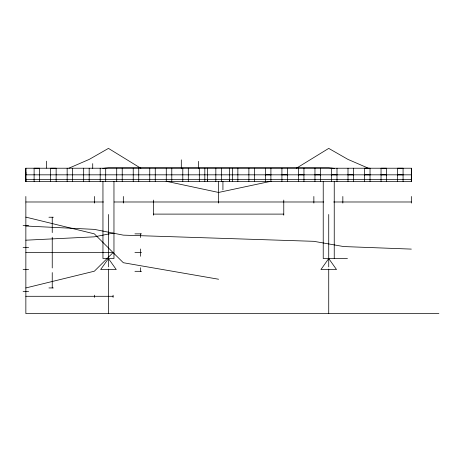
<?xml version="1.0" encoding="UTF-8"?>
<svg xmlns="http://www.w3.org/2000/svg" width="462" height="462" viewBox="0 0 462 462"><rect width="100%" height="100%" fill="white"/><g stroke="black" fill="none" stroke-linecap="round" stroke-linejoin="round"><path stroke-width="0.69" d="M25.855 172.182L25.849 181.433L411.33 181.445L411.336 172.193M25.849 178.788L25.849 181.433L25.849 168.22L411.336 168.226L411.336 174.832L25.855 174.827L25.855 168.22M34.107 181.439L34.113 168.226L39.622 168.226L39.616 181.439M50.629 181.439L50.635 168.226L56.139 168.226L56.139 181.439M67.152 181.439L67.157 168.226M72.655 181.439L72.661 168.226M83.674 181.439L83.674 168.226M89.178 181.439L89.183 168.226M100.19 181.439L100.196 168.226M105.7 181.439L105.706 168.226M116.713 181.439L116.719 168.226M122.222 181.439L122.222 168.226M133.235 181.439L133.235 168.226M138.739 181.439L138.744 168.226M149.752 181.439L149.757 168.226M155.261 181.439L155.267 168.226M166.274 181.439L166.28 168.226M171.783 181.439L171.783 168.226M182.796 181.439L182.802 168.226M188.3 181.439L188.305 168.226M199.318 181.439L199.318 168.226M204.822 181.439L204.828 168.226M207.582 168.22L207.577 181.433L207.582 179.493M215.835 181.439L215.841 168.226M221.344 181.439L221.35 168.226M229.608 168.232L229.602 181.439L229.608 179.493M232.357 181.439L232.363 168.226M237.861 181.439L237.866 168.226M248.879 181.439L248.879 168.226M254.383 181.439L254.389 168.226M265.396 181.439L265.402 168.226M270.905 181.439L270.911 168.226M281.918 181.439L281.924 168.226M287.428 181.439L287.428 168.226M298.44 181.439L298.44 168.226M303.944 181.439L303.95 168.226M314.957 181.439L314.963 168.226M320.466 181.439L320.472 168.226M331.479 181.439L331.485 168.226M336.989 181.439L336.989 168.226M348.002 181.439L348.007 168.226M353.505 181.439L353.511 168.226M364.524 181.439L364.524 168.226L370.033 168.226L370.027 181.439M381.04 181.439L381.046 168.226L386.555 168.226L386.55 181.439M397.563 181.439L397.568 168.226L403.072 168.226L403.072 181.439M411.33 178.8L411.33 181.445L411.336 168.22M296.298 168.289L328.725 148.394L347.909 159.373L368.191 168.139M68.988 168.139L89.27 159.373L108.455 148.394L140.881 168.289M25.855 287.942L94.358 271.2L113.08 252.587L123.325 262.722L218.595 279.239M271.038 181.266L218.59 192.452L166.141 181.266M411.336 249.105L343.601 246.552L313.86 241.32L123.325 235.141L113.08 233.114L94.358 236.839L25.855 240.188M102.755 168.405L108.455 167.758L328.725 167.758L334.424 168.405M265.402 174.832L270.905 174.838M281.918 174.832L287.428 174.838M298.44 174.832L303.95 174.838M314.963 174.832L320.466 174.838M331.485 174.832L336.989 174.838M348.002 174.832L353.511 174.838M364.524 174.832L370.033 174.838M381.046 174.832L386.55 174.838M397.563 174.832L403.072 174.838M25.855 179.493L411.336 179.493M25.849 201.986L103.534 201.986M114.137 201.986L323.758 201.986M333.651 201.986L411.33 201.986M153.413 214.108L283.766 214.108M48.937 217.232L53.344 217.232M23.1 225.491L28.609 225.491M134.933 233.864L141.539 233.864M23.1 247.522L28.609 247.522M25.855 252.587L113.08 252.587L94.358 233.864L25.855 217.123M134.933 252.587L141.539 252.587M347.453 258.535L323.227 258.535L323.227 181.439M23.1 269.548L28.609 269.548M134.933 271.31L141.539 271.31M48.937 287.942L53.344 287.942M23.1 291.574L28.609 291.574M25.855 296.292L113.08 296.292M438.9 313.606L25.855 313.606L25.855 203.465M25.855 226.022L94.358 229.371L113.08 233.114M411.33 196.477L411.33 203.084M342.839 196.477L342.839 203.084M334.24 181.439L334.24 258.535M328.73 214.478L328.73 266.915M328.73 269.069L328.73 313.606M313.86 196.477L313.86 203.084M283.766 200.052L283.766 215.211M222.927 181.358L222.927 189.859M218.59 181.37L218.59 203.084M198.562 161.342L198.562 168.509M181.306 159.858L181.306 168.486M153.413 200.052L153.413 215.211M140.436 233.864L140.436 237.543M140.436 248.983L140.436 256.266M140.436 267.706L140.436 271.31M123.325 196.477L123.325 203.084M113.964 181.439L113.964 258.535L102.951 258.535L102.951 181.439M113.08 295.195L113.08 297.395M108.455 214.478L108.455 266.915M108.455 269.069L108.455 313.606M94.346 196.477L94.346 203.084M94.358 295.195L94.358 297.395M92.718 163.629L92.718 168.359M52.241 217.232L52.241 232.605M52.241 237.225L52.241 267.96M52.241 272.58L52.241 287.942M46.414 161.18L46.414 168.104M25.849 196.477L25.849 203.084M108.455 258.535L100.664 269.548L116.239 269.548L108.455 258.535M328.725 258.535L320.94 269.548L336.515 269.548L328.725 258.535"/></g></svg>
